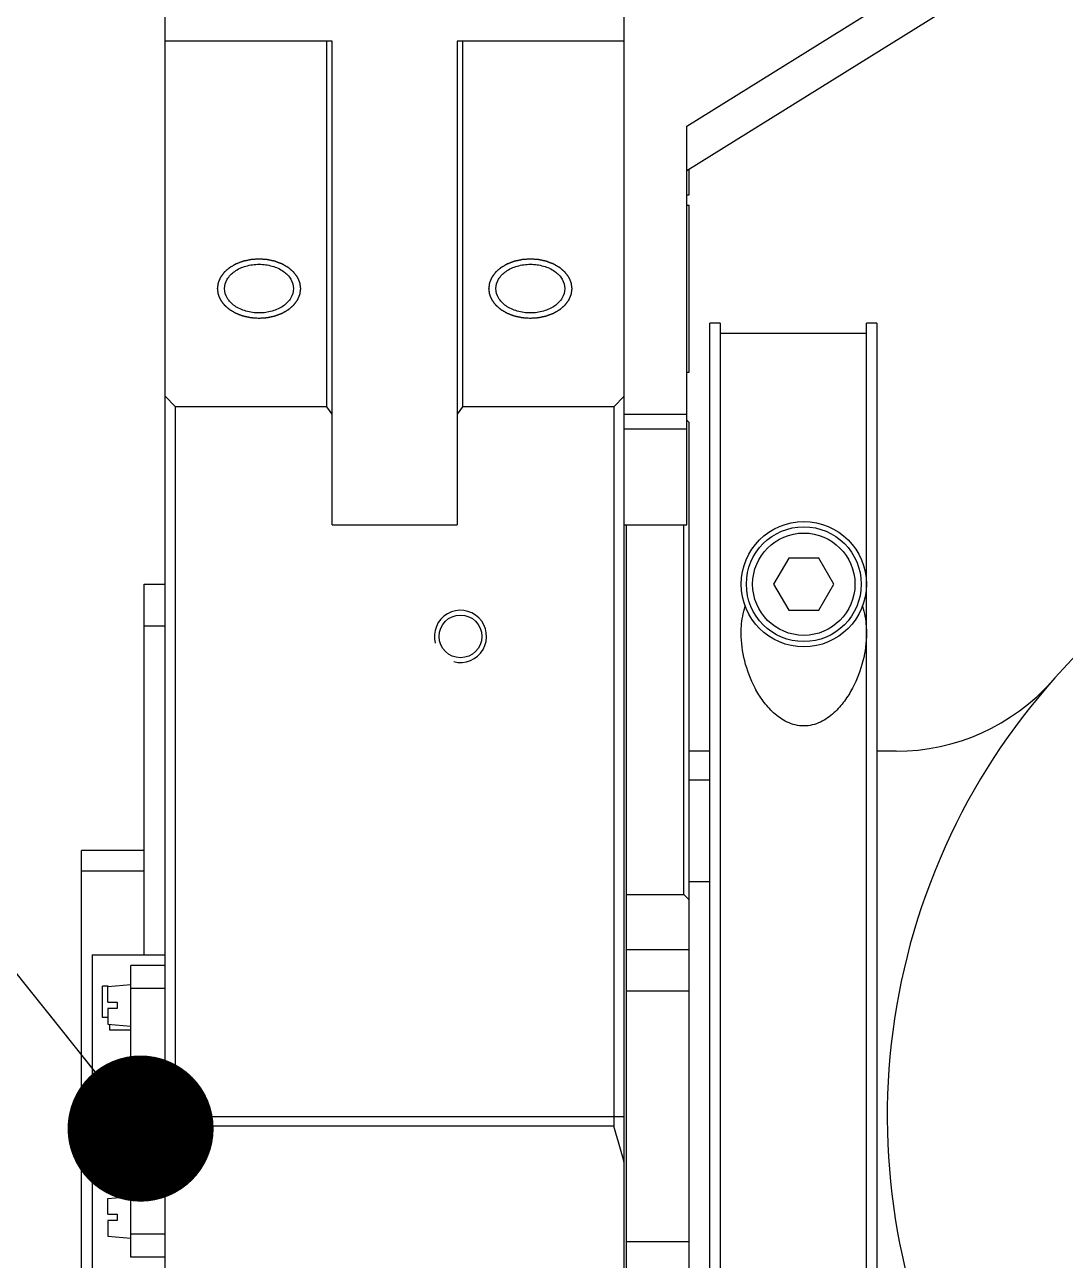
# Model space of a CAD drawing. Header units: millimetres. Extents: x 0 to 594, y 0 to 420.
# Drawn here: x 444.36 to 469.28, y 344.6 to 374.19 of the extents above; entities that cross this region are included whole.
import ezdxf

# ---------------------------------------------------------------- set-up
doc = ezdxf.new("R2010")
doc.units = ezdxf.units.MM
doc.header["$LTSCALE"] = 32.67
doc.layers.get('0').update_dxf_attribs({"linetype": 'CONTINUOUS'})
doc.layers.add('AXIS', color=7, linetype='CONTINUOUS')
doc.layers.add('NOTE', color=7, linetype='CONTINUOUS')
doc.styles.get("Standard").update_dxf_attribs({"font": 'txt', "width": 0.85})
doc.dimstyles.get("Standard").update_dxf_attribs({"dimtxt": 3.5, "dimasz": 3.5, "dimexe": 1.5, "dimexo": 1, "dimtad": 1, "dimtxsty": 'STANDARD', "dimcen": 0.09, "dimadec": 0, "dimazin": 0, "dimtol": 1, "dimtp": 0.01, "dimtm": 0.01, "dimtfac": 1, "dimtofl": 0, "dimtmove": 0, "dimatfit": 3, "dimfxl": 1, "dimtolj": 1, "dimarcsym": 0})

msp = doc.modelspace()

# ---------------------------------------------------------------- linework, layer by layer
at = {"color": 7, "linetype": 'CONTINUOUS'}
for p, q in [((447.72, 332.038), (447.72, 388.373)), ((458.72, 332.038), (458.72, 388.373)), ((460.22, 371.756), (472.012, 379.093)), ((460.22, 370.695), (472.012, 378.033)), ((451.72, 373.789), (447.72, 373.789)), ((451.595, 365.038), (451.595, 373.789)), ((451.72, 362.21), (451.72, 373.789)), ((454.72, 373.789), (454.72, 362.21)), ((458.72, 373.789), (454.72, 373.789)), ((454.845, 373.789), (454.845, 365.038)), ((460.22, 362.21), (460.22, 371.756)), ((460.27, 370.109), (460.27, 370.726)), ((460.22, 370.109), (460.27, 370.109)), ((460.22, 369.867), (460.27, 369.867)), ((460.27, 365.867), (460.27, 369.867)), ((460.77, 329.038), (460.77, 367.038)), ((461.02, 367.038), (460.77, 367.038)), ((461.02, 367.038), (461.02, 337.238)), ((464.52, 329.038), (464.52, 367.038)), ((464.77, 367.038), (464.52, 367.038)), ((464.77, 367.038), (464.77, 329.038)), ((464.52, 366.788), (461.02, 366.788)), ((460.22, 365.867), (460.27, 365.867)), ((447.72, 365.288), (447.97, 365.038)), ((458.47, 365.038), (458.72, 365.288)), ((447.97, 348.038), (447.97, 365.038)), ((451.595, 365.038), (447.97, 365.038)), ((451.72, 364.861), (451.595, 365.038)), ((454.845, 365.038), (454.72, 364.861)), ((458.47, 365.038), (454.845, 365.038)), ((458.47, 365.038), (458.47, 348.038)), ((458.72, 364.861), (460.22, 364.861)), ((460.27, 364.663), (460.22, 364.713)), ((460.27, 331.413), (460.27, 364.663)), ((458.72, 364.508), (460.22, 364.508)), ((451.72, 362.21), (454.72, 362.21)), ((458.72, 362.21), (460.22, 362.21)), ((458.77, 331.288), (458.77, 362.21)), ((460.145, 353.356), (460.145, 362.21)), ((462.659, 361.413), (462.298, 360.788)), ((463.381, 361.413), (462.659, 361.413)), ((463.742, 360.788), (463.381, 361.413)), ((447.22, 351.913), (447.22, 360.788)), ((447.22, 360.788), (447.72, 360.788)), ((462.298, 360.788), (462.659, 360.163)), ((463.381, 360.163), (463.742, 360.788)), ((462.659, 360.163), (463.381, 360.163)), ((447.22, 359.788), (447.72, 359.788)), ((460.77, 356.788), (460.27, 356.788)), ((465.23, 356.788), (464.77, 356.788)), ((445.72, 341.663), (445.72, 354.413)), ((447.22, 354.413), (445.72, 354.413)), ((447.22, 353.913), (445.72, 353.913)), ((458.77, 353.356), (460.145, 353.356)), ((460.145, 353.356), (460.27, 353.23)), ((445.97, 351.913), (445.97, 344.163)), ((445.97, 351.913), (447.72, 351.913)), ((458.77, 352.038), (460.27, 352.038)), ((446.895, 344.673), (446.895, 351.658)), ((447.72, 351.658), (446.895, 351.658)), ((446.22, 350.408), (446.22, 351.158)), ((446.352, 351.158), (446.22, 351.158)), ((446.345, 351.157), (446.895, 351.205)), ((446.345, 350.78), (446.345, 351.157)), ((447.72, 351.108), (446.895, 351.108)), ((460.27, 351.038), (458.77, 351.038)), ((446.345, 350.78), (446.57, 350.78)), ((446.57, 350.78), (446.57, 350.63)), ((446.345, 350.408), (446.22, 350.408)), ((446.345, 350.63), (446.345, 350.253)), ((446.57, 350.63), (446.345, 350.63)), ((446.345, 350.253), (446.895, 350.205)), ((446.395, 350.108), (446.395, 350.249)), ((446.895, 350.108), (446.395, 350.108)), ((447.72, 348.038), (458.72, 348.038)), ((447.97, 347.807), (447.97, 348.038)), ((458.47, 348.038), (458.47, 347.807)), ((458.47, 347.807), (447.97, 347.807)), ((446.345, 346.077), (446.895, 346.125)), ((446.345, 345.7), (446.345, 346.077)), ((446.345, 345.7), (446.57, 345.7)), ((446.57, 345.7), (446.57, 345.55)), ((446.345, 345.55), (446.345, 345.173)), ((446.57, 345.55), (446.345, 345.55)), ((446.345, 345.173), (446.895, 345.125)), ((447.72, 345.223), (446.895, 345.223)), ((460.27, 345.038), (458.77, 345.038)), ((447.72, 344.673), (446.895, 344.673))]:
    msp.add_line(p, q, dxfattribs=at)
for radius in [1.375, 1.225]:
    msp.add_circle((463.02, 360.788), radius, dxfattribs=at)
for centre, radius, start, end in [((480.77, 348.038), 15.75, 309.4412, 230.5588), ((465.23, 361.788), 5, 270, 318.4977), ((465.377, 342.385), 18.232, 162.6977, 165.5718), ((441.063, 342.385), 18.232, 14.4282, 17.3023)]:
    msp.add_arc(centre, radius, start, end, dxfattribs=at)
at = {"color": 2, "linetype": 'CONTINUOUS'}
msp.add_arc((454.795, 359.538), 0.625, 255, 195, dxfattribs=at)
for points in [[(449.97, 368.574), (449.954, 368.573), (449.929, 368.571), (449.897, 368.569), (449.873, 368.567), (449.853, 368.566), (449.836, 368.565), (449.824, 368.564), (449.812, 368.563), (449.802, 368.562), (449.794, 368.562), (449.789, 368.561), (449.785, 368.561), (449.782, 368.561), (449.779, 368.561), (449.777, 368.56), (449.776, 368.56), (449.774, 368.56), (449.772, 368.56), (449.77, 368.559), (449.767, 368.558), (449.763, 368.558), (449.758, 368.557), (449.75, 368.555), (449.741, 368.553), (449.729, 368.55), (449.717, 368.548), (449.702, 368.545), (449.682, 368.54), (449.663, 368.536), (449.647, 368.533), (449.636, 368.53), (449.624, 368.528), (449.614, 368.526), (449.606, 368.524), (449.601, 368.523), (449.598, 368.522), (449.595, 368.522), (449.592, 368.521), (449.591, 368.521), (449.59, 368.521), (449.589, 368.52), (449.588, 368.52), (449.587, 368.52), (449.586, 368.519), (449.583, 368.518), (449.581, 368.517), (449.577, 368.516), (449.573, 368.514), (449.565, 368.512), (449.556, 368.508), (449.546, 368.504), (449.535, 368.5), (449.521, 368.495), (449.503, 368.488), (449.485, 368.481), (449.47, 368.476), (449.46, 368.472), (449.449, 368.468), (449.44, 368.464), (449.433, 368.462), (449.428, 368.46), (449.425, 368.459), (449.422, 368.458), (449.42, 368.457), (449.418, 368.456), (449.417, 368.456), (449.416, 368.456), (449.416, 368.455), (449.415, 368.455), (449.414, 368.454), (449.412, 368.453), (449.409, 368.451), (449.406, 368.45), (449.402, 368.447), (449.396, 368.444), (449.388, 368.439), (449.378, 368.433), (449.368, 368.428), (449.356, 368.42), (449.34, 368.411), (449.324, 368.402), (449.311, 368.394), (449.301, 368.389), (449.292, 368.383), (449.284, 368.379), (449.277, 368.375), (449.273, 368.373), (449.27, 368.371), (449.268, 368.369), (449.266, 368.368), (449.264, 368.367), (449.263, 368.367), (449.263, 368.367), (449.262, 368.366), (449.262, 368.366), (449.261, 368.365), (449.259, 368.363), (449.257, 368.362), (449.254, 368.359), (449.251, 368.357), (449.246, 368.352), (449.24, 368.347), (449.232, 368.34), (449.224, 368.333), (449.214, 368.324), (449.201, 368.313), (449.188, 368.302), (449.178, 368.293), (449.17, 368.287), (449.162, 368.28), (449.156, 368.274), (449.151, 368.27), (449.147, 368.267), (449.145, 368.265), (449.143, 368.263), (449.141, 368.262), (449.14, 368.261), (449.139, 368.26), (449.139, 368.26), (449.139, 368.26), (449.138, 368.259), (449.137, 368.258), (449.136, 368.256), (449.135, 368.254), (449.133, 368.252), (449.13, 368.249), (449.126, 368.244), (449.122, 368.237), (449.116, 368.23), (449.11, 368.222), (449.102, 368.212), (449.093, 368.199), (449.083, 368.187), (449.075, 368.176), (449.07, 368.169), (449.064, 368.161), (449.059, 368.155), (449.055, 368.15), (449.053, 368.147), (449.051, 368.144), (449.05, 368.142), (449.048, 368.141), (449.048, 368.14), (449.047, 368.139), (449.047, 368.138), (449.046, 368.138), (449.046, 368.137), (449.046, 368.136), (449.045, 368.134), (449.044, 368.132), (449.043, 368.129), (449.041, 368.126), (449.039, 368.121), (449.036, 368.114), (449.032, 368.105), (449.029, 368.097), (449.024, 368.086), (449.018, 368.072), (449.012, 368.059), (449.007, 368.048), (449.004, 368.039), (449, 368.031), (448.997, 368.024), (448.995, 368.019), (448.993, 368.015), (448.992, 368.013), (448.991, 368.011), (448.991, 368.009), (448.99, 368.008), (448.99, 368.007), (448.99, 368.006), (448.99, 368.006), (448.989, 368.005), (448.989, 368.004), (448.989, 368.002), (448.989, 368), (448.988, 367.997), (448.988, 367.993), (448.987, 367.987), (448.986, 367.98), (448.985, 367.971), (448.983, 367.963), (448.982, 367.951), (448.98, 367.937), (448.978, 367.922), (448.976, 367.91), (448.975, 367.902), (448.974, 367.893), (448.973, 367.886), (448.972, 367.88), (448.971, 367.876), (448.971, 367.873), (448.97, 367.871), (448.97, 367.869), (448.97, 367.868), (448.97, 367.867), (448.97, 367.867), (448.97, 367.866), (448.97, 367.865), (448.97, 367.864), (448.97, 367.862), (448.971, 367.86), (448.971, 367.857), (448.972, 367.854), (448.972, 367.848), (448.973, 367.841), (448.975, 367.832), (448.976, 367.824), (448.977, 367.812), (448.979, 367.798), (448.981, 367.784), (448.983, 367.772), (448.984, 367.764), (448.985, 367.755), (448.986, 367.748), (448.987, 367.742), (448.988, 367.739), (448.988, 367.736), (448.988, 367.734), (448.989, 367.732), (448.989, 367.731), (448.989, 367.73), (448.989, 367.729), (448.989, 367.729), (448.989, 367.728), (448.99, 367.727), (448.991, 367.725), (448.992, 367.723), (448.993, 367.72), (448.994, 367.717), (448.997, 367.711), (449, 367.705), (449.003, 367.696), (449.007, 367.688), (449.011, 367.677), (449.017, 367.663), (449.023, 367.649), (449.028, 367.638), (449.031, 367.63), (449.035, 367.622), (449.038, 367.615), (449.04, 367.61), (449.042, 367.606), (449.043, 367.603), (449.044, 367.601), (449.044, 367.6), (449.045, 367.598), (449.045, 367.598), (449.045, 367.597), (449.046, 367.597), (449.046, 367.596), (449.047, 367.595), (449.048, 367.593), (449.05, 367.591), (449.052, 367.589), (449.054, 367.586), (449.058, 367.581), (449.063, 367.574), (449.068, 367.567), (449.074, 367.559), (449.082, 367.549), (449.091, 367.536), (449.101, 367.524), (449.108, 367.513), (449.114, 367.506), (449.12, 367.498), (449.125, 367.492), (449.128, 367.487), (449.131, 367.484), (449.133, 367.481), (449.134, 367.479), (449.135, 367.478), (449.136, 367.476), (449.137, 367.476), (449.137, 367.475), (449.137, 367.475), (449.138, 367.474), (449.139, 367.473), (449.141, 367.472), (449.143, 367.47), (449.145, 367.468), (449.149, 367.465), (449.154, 367.461), (449.161, 367.455), (449.168, 367.448), (449.176, 367.441), (449.187, 367.432), (449.2, 367.421), (449.213, 367.41), (449.223, 367.401), (449.231, 367.394), (449.239, 367.387), (449.246, 367.381), (449.251, 367.377), (449.254, 367.374), (449.257, 367.372), (449.259, 367.37), (449.26, 367.369), (449.262, 367.368), (449.262, 367.367), (449.263, 367.367), (449.263, 367.366), (449.264, 367.366), (449.266, 367.365), (449.267, 367.364), (449.27, 367.363), (449.273, 367.361), (449.277, 367.358), (449.283, 367.355), (449.291, 367.35), (449.3, 367.345), (449.31, 367.339), (449.322, 367.332), (449.338, 367.323), (449.354, 367.314), (449.366, 367.306), (449.376, 367.301), (449.385, 367.295), (449.393, 367.291), (449.399, 367.287), (449.403, 367.285), (449.407, 367.283), (449.409, 367.282), (449.411, 367.281), (449.412, 367.28), (449.413, 367.279), (449.414, 367.279), (449.414, 367.279), (449.415, 367.278), (449.417, 367.278), (449.419, 367.277), (449.422, 367.276), (449.425, 367.275), (449.43, 367.273), (449.437, 367.27), (449.446, 367.267), (449.457, 367.263), (449.467, 367.259), (449.482, 367.253), (449.5, 367.246), (449.517, 367.24), (449.532, 367.234), (449.543, 367.23), (449.553, 367.226), (449.562, 367.223), (449.569, 367.22), (449.574, 367.218), (449.578, 367.217), (449.58, 367.216), (449.582, 367.215), (449.584, 367.214), (449.585, 367.214), (449.586, 367.214), (449.586, 367.214), (449.587, 367.213), (449.589, 367.213), (449.591, 367.213), (449.594, 367.212), (449.598, 367.211), (449.603, 367.21), (449.611, 367.208), (449.621, 367.206), (449.632, 367.204), (449.644, 367.201), (449.659, 367.198), (449.679, 367.194), (449.698, 367.189), (449.714, 367.186), (449.726, 367.184), (449.737, 367.181), (449.747, 367.179), (449.755, 367.177), (449.76, 367.176), (449.763, 367.175), (449.766, 367.175), (449.769, 367.174), (449.771, 367.174), (449.772, 367.173), (449.774, 367.173), (449.776, 367.173), (449.778, 367.173), (449.781, 367.173), (449.786, 367.173), (449.791, 367.172), (449.799, 367.172), (449.809, 367.171), (449.822, 367.17), (449.834, 367.169), (449.85, 367.168), (449.871, 367.167), (449.896, 367.165), (449.929, 367.162), (449.953, 367.161), (449.97, 367.16)], [(449.97, 367.16), (449.986, 367.161), (450.01, 367.162), (450.043, 367.165), (450.067, 367.166), (450.087, 367.168), (450.103, 367.169), (450.116, 367.17), (450.128, 367.17), (450.138, 367.171), (450.146, 367.172), (450.151, 367.172), (450.155, 367.172), (450.158, 367.173), (450.161, 367.173), (450.163, 367.173), (450.164, 367.173), (450.166, 367.173), (450.168, 367.174), (450.17, 367.174), (450.173, 367.175), (450.177, 367.176), (450.182, 367.177), (450.189, 367.178), (450.199, 367.18), (450.211, 367.183), (450.222, 367.185), (450.238, 367.189), (450.258, 367.193), (450.277, 367.197), (450.293, 367.2), (450.304, 367.203), (450.316, 367.205), (450.326, 367.207), (450.333, 367.209), (450.338, 367.21), (450.342, 367.211), (450.345, 367.212), (450.348, 367.212), (450.349, 367.213), (450.35, 367.213), (450.351, 367.213), (450.352, 367.213), (450.353, 367.213), (450.354, 367.214), (450.356, 367.215), (450.359, 367.216), (450.363, 367.217), (450.367, 367.219), (450.374, 367.222), (450.383, 367.225), (450.394, 367.229), (450.405, 367.233), (450.419, 367.239), (450.437, 367.245), (450.455, 367.252), (450.469, 367.257), (450.48, 367.261), (450.491, 367.266), (450.5, 367.269), (450.507, 367.272), (450.512, 367.273), (450.515, 367.275), (450.518, 367.276), (450.52, 367.277), (450.522, 367.277), (450.523, 367.277), (450.523, 367.278), (450.524, 367.278), (450.525, 367.278), (450.526, 367.279), (450.528, 367.28), (450.53, 367.282), (450.534, 367.284), (450.538, 367.286), (450.544, 367.29), (450.552, 367.294), (450.562, 367.3), (450.571, 367.305), (450.584, 367.313), (450.6, 367.322), (450.616, 367.331), (450.629, 367.339), (450.639, 367.344), (450.648, 367.35), (450.656, 367.355), (450.663, 367.358), (450.667, 367.361), (450.67, 367.362), (450.672, 367.364), (450.674, 367.365), (450.676, 367.366), (450.676, 367.366), (450.677, 367.367), (450.677, 367.367), (450.678, 367.368), (450.679, 367.369), (450.681, 367.37), (450.683, 367.372), (450.685, 367.374), (450.689, 367.377), (450.694, 367.381), (450.7, 367.387), (450.708, 367.393), (450.716, 367.4), (450.726, 367.409), (450.739, 367.42), (450.752, 367.431), (450.762, 367.44), (450.77, 367.447), (450.778, 367.453), (450.784, 367.459), (450.789, 367.463), (450.792, 367.466), (450.795, 367.468), (450.797, 367.47), (450.799, 367.471), (450.8, 367.472), (450.8, 367.473), (450.801, 367.473), (450.801, 367.474), (450.802, 367.474), (450.803, 367.476), (450.804, 367.477), (450.805, 367.479), (450.807, 367.482), (450.81, 367.485), (450.813, 367.49), (450.818, 367.496), (450.824, 367.504), (450.83, 367.511), (450.837, 367.521), (450.847, 367.534), (450.857, 367.547), (450.864, 367.557), (450.87, 367.565), (450.876, 367.572), (450.881, 367.578), (450.884, 367.584), (450.887, 367.587), (450.889, 367.589), (450.89, 367.591), (450.891, 367.593), (450.892, 367.594), (450.893, 367.594), (450.893, 367.595), (450.893, 367.595), (450.894, 367.596), (450.894, 367.597), (450.895, 367.599), (450.896, 367.601), (450.897, 367.604), (450.898, 367.607), (450.901, 367.613), (450.904, 367.62), (450.907, 367.628), (450.911, 367.636), (450.916, 367.647), (450.922, 367.661), (450.928, 367.675), (450.932, 367.686), (450.936, 367.694), (450.939, 367.702), (450.942, 367.709), (450.945, 367.715), (450.946, 367.718), (450.947, 367.721), (450.948, 367.723), (450.949, 367.724), (450.95, 367.726), (450.95, 367.726), (450.95, 367.727), (450.95, 367.727), (450.95, 367.728), (450.951, 367.729), (450.951, 367.731), (450.951, 367.733), (450.951, 367.736), (450.952, 367.74), (450.953, 367.746), (450.954, 367.753), (450.955, 367.762), (450.956, 367.771), (450.958, 367.782), (450.96, 367.797), (450.962, 367.811), (450.964, 367.823), (450.965, 367.832), (450.966, 367.84), (450.967, 367.848), (450.968, 367.854), (450.969, 367.857), (450.969, 367.86), (450.969, 367.862), (450.97, 367.864), (450.97, 367.865), (450.97, 367.866), (450.97, 367.867), (450.97, 367.867), (450.97, 367.868), (450.97, 367.869), (450.969, 367.871), (450.969, 367.873), (450.969, 367.876), (450.968, 367.88), (450.967, 367.885), (450.966, 367.892), (450.965, 367.901), (450.964, 367.91), (450.962, 367.921), (450.96, 367.935), (450.958, 367.95), (450.957, 367.961), (450.956, 367.97), (450.954, 367.978), (450.953, 367.985), (450.953, 367.991), (450.952, 367.995), (450.952, 367.998), (450.951, 368), (450.951, 368.001), (450.951, 368.003), (450.951, 368.003), (450.951, 368.004), (450.951, 368.005), (450.95, 368.005), (450.95, 368.006), (450.949, 368.008), (450.948, 368.01), (450.947, 368.013), (450.946, 368.016), (450.943, 368.022), (450.94, 368.029), (450.937, 368.037), (450.933, 368.045), (450.929, 368.056), (450.923, 368.07), (450.917, 368.084), (450.912, 368.095), (450.909, 368.103), (450.905, 368.111), (450.902, 368.118), (450.9, 368.124), (450.898, 368.127), (450.897, 368.13), (450.896, 368.132), (450.895, 368.134), (450.895, 368.135), (450.895, 368.136), (450.894, 368.136), (450.894, 368.137), (450.894, 368.137), (450.893, 368.138), (450.892, 368.14), (450.89, 368.142), (450.888, 368.144), (450.886, 368.148), (450.882, 368.153), (450.877, 368.159), (450.872, 368.167), (450.866, 368.174), (450.858, 368.184), (450.849, 368.197), (450.839, 368.21), (450.831, 368.22), (450.826, 368.227), (450.82, 368.235), (450.815, 368.241), (450.811, 368.247), (450.809, 368.25), (450.807, 368.252), (450.806, 368.254), (450.804, 368.256), (450.804, 368.257), (450.803, 368.257), (450.803, 368.258), (450.802, 368.258), (450.802, 368.259), (450.801, 368.26), (450.799, 368.261), (450.797, 368.263), (450.794, 368.265), (450.791, 368.268), (450.786, 368.273), (450.779, 368.278), (450.771, 368.285), (450.763, 368.292), (450.753, 368.301), (450.74, 368.312), (450.727, 368.324), (450.716, 368.333), (450.708, 368.339), (450.701, 368.346), (450.694, 368.352), (450.689, 368.356), (450.686, 368.359), (450.683, 368.362), (450.681, 368.363), (450.679, 368.365), (450.678, 368.366), (450.677, 368.366), (450.677, 368.367), (450.676, 368.367), (450.676, 368.367), (450.674, 368.368), (450.672, 368.369), (450.67, 368.371), (450.667, 368.373), (450.663, 368.375), (450.657, 368.379), (450.649, 368.383), (450.639, 368.389), (450.63, 368.394), (450.617, 368.401), (450.602, 368.41), (450.586, 368.42), (450.573, 368.427), (450.564, 368.432), (450.554, 368.438), (450.547, 368.442), (450.54, 368.446), (450.536, 368.448), (450.533, 368.45), (450.531, 368.452), (450.529, 368.453), (450.528, 368.453), (450.527, 368.454), (450.526, 368.454), (450.525, 368.454), (450.525, 368.455), (450.523, 368.455), (450.521, 368.456), (450.518, 368.457), (450.515, 368.459), (450.51, 368.46), (450.503, 368.463), (450.494, 368.466), (450.483, 368.471), (450.472, 368.475), (450.458, 368.48), (450.44, 368.487), (450.422, 368.494), (450.408, 368.499), (450.397, 368.503), (450.386, 368.507), (450.377, 368.511), (450.37, 368.513), (450.366, 368.515), (450.362, 368.516), (450.36, 368.517), (450.357, 368.518), (450.356, 368.519), (450.355, 368.519), (450.354, 368.519), (450.353, 368.52), (450.352, 368.52), (450.351, 368.52), (450.348, 368.521), (450.345, 368.521), (450.342, 368.522), (450.337, 368.523), (450.329, 368.525), (450.319, 368.527), (450.308, 368.53), (450.296, 368.532), (450.28, 368.535), (450.261, 368.54), (450.241, 368.544), (450.226, 368.547), (450.214, 368.55), (450.203, 368.552), (450.193, 368.554), (450.185, 368.556), (450.18, 368.557), (450.176, 368.558), (450.173, 368.559), (450.171, 368.559), (450.169, 368.559), (450.168, 368.56), (450.166, 368.56), (450.164, 368.56), (450.161, 368.56), (450.158, 368.56), (450.154, 368.561), (450.149, 368.561), (450.141, 368.562), (450.13, 368.562), (450.118, 368.563), (450.106, 368.564), (450.089, 368.565), (450.069, 368.567), (450.044, 368.569), (450.011, 368.571), (449.986, 368.573), (449.97, 368.574)], [(456.47, 368.574), (456.454, 368.573), (456.429, 368.571), (456.397, 368.569), (456.373, 368.567), (456.353, 368.566), (456.336, 368.565), (456.324, 368.564), (456.312, 368.563), (456.302, 368.562), (456.294, 368.562), (456.289, 368.561), (456.285, 368.561), (456.282, 368.561), (456.279, 368.561), (456.277, 368.56), (456.276, 368.56), (456.274, 368.56), (456.272, 368.56), (456.27, 368.559), (456.267, 368.558), (456.263, 368.558), (456.258, 368.557), (456.25, 368.555), (456.241, 368.553), (456.229, 368.55), (456.217, 368.548), (456.202, 368.545), (456.182, 368.54), (456.163, 368.536), (456.147, 368.533), (456.136, 368.53), (456.124, 368.528), (456.114, 368.526), (456.106, 368.524), (456.101, 368.523), (456.098, 368.522), (456.095, 368.522), (456.092, 368.521), (456.091, 368.521), (456.09, 368.521), (456.089, 368.52), (456.088, 368.52), (456.087, 368.52), (456.086, 368.519), (456.083, 368.518), (456.081, 368.517), (456.077, 368.516), (456.073, 368.514), (456.065, 368.512), (456.056, 368.508), (456.046, 368.504), (456.035, 368.5), (456.021, 368.495), (456.003, 368.488), (455.985, 368.481), (455.97, 368.476), (455.96, 368.472), (455.949, 368.468), (455.94, 368.464), (455.933, 368.462), (455.928, 368.46), (455.925, 368.459), (455.922, 368.458), (455.92, 368.457), (455.918, 368.456), (455.917, 368.456), (455.916, 368.456), (455.916, 368.455), (455.915, 368.455), (455.914, 368.454), (455.912, 368.453), (455.909, 368.451), (455.906, 368.45), (455.902, 368.447), (455.896, 368.444), (455.888, 368.439), (455.878, 368.433), (455.868, 368.428), (455.856, 368.42), (455.84, 368.411), (455.824, 368.402), (455.811, 368.394), (455.801, 368.389), (455.792, 368.383), (455.784, 368.379), (455.777, 368.375), (455.773, 368.373), (455.77, 368.371), (455.768, 368.369), (455.766, 368.368), (455.764, 368.367), (455.763, 368.367), (455.763, 368.367), (455.762, 368.366), (455.762, 368.366), (455.761, 368.365), (455.759, 368.363), (455.757, 368.362), (455.754, 368.359), (455.751, 368.357), (455.746, 368.352), (455.74, 368.347), (455.732, 368.34), (455.724, 368.333), (455.714, 368.324), (455.701, 368.313), (455.688, 368.302), (455.678, 368.293), (455.67, 368.287), (455.662, 368.28), (455.656, 368.274), (455.651, 368.27), (455.647, 368.267), (455.645, 368.265), (455.643, 368.263), (455.641, 368.262), (455.64, 368.261), (455.639, 368.26), (455.639, 368.26), (455.639, 368.26), (455.638, 368.259), (455.637, 368.258), (455.636, 368.256), (455.635, 368.254), (455.633, 368.252), (455.63, 368.249), (455.626, 368.244), (455.622, 368.237), (455.616, 368.23), (455.61, 368.222), (455.602, 368.212), (455.593, 368.199), (455.583, 368.187), (455.575, 368.176), (455.57, 368.169), (455.564, 368.161), (455.559, 368.155), (455.555, 368.15), (455.553, 368.147), (455.551, 368.144), (455.55, 368.142), (455.548, 368.141), (455.548, 368.14), (455.547, 368.139), (455.547, 368.138), (455.546, 368.138), (455.546, 368.137), (455.546, 368.136), (455.545, 368.134), (455.544, 368.132), (455.543, 368.129), (455.541, 368.126), (455.539, 368.121), (455.536, 368.114), (455.532, 368.105), (455.529, 368.097), (455.524, 368.086), (455.518, 368.072), (455.512, 368.059), (455.507, 368.048), (455.504, 368.039), (455.5, 368.031), (455.497, 368.024), (455.495, 368.019), (455.493, 368.015), (455.492, 368.013), (455.491, 368.011), (455.491, 368.009), (455.49, 368.008), (455.49, 368.007), (455.49, 368.006), (455.49, 368.006), (455.489, 368.005), (455.489, 368.004), (455.489, 368.002), (455.489, 368), (455.488, 367.997), (455.488, 367.993), (455.487, 367.987), (455.486, 367.98), (455.485, 367.971), (455.483, 367.963), (455.482, 367.951), (455.48, 367.937), (455.478, 367.922), (455.476, 367.91), (455.475, 367.902), (455.474, 367.893), (455.473, 367.886), (455.472, 367.88), (455.471, 367.876), (455.471, 367.873), (455.47, 367.871), (455.47, 367.869), (455.47, 367.868), (455.47, 367.867), (455.47, 367.867), (455.47, 367.866), (455.47, 367.865), (455.47, 367.864), (455.47, 367.862), (455.471, 367.86), (455.471, 367.857), (455.472, 367.854), (455.472, 367.848), (455.473, 367.841), (455.475, 367.832), (455.476, 367.824), (455.477, 367.812), (455.479, 367.798), (455.481, 367.784), (455.483, 367.772), (455.484, 367.764), (455.485, 367.755), (455.486, 367.748), (455.487, 367.742), (455.488, 367.739), (455.488, 367.736), (455.488, 367.734), (455.489, 367.732), (455.489, 367.731), (455.489, 367.73), (455.489, 367.729), (455.489, 367.729), (455.489, 367.728), (455.49, 367.727), (455.491, 367.725), (455.492, 367.723), (455.493, 367.72), (455.494, 367.717), (455.497, 367.711), (455.5, 367.705), (455.503, 367.696), (455.507, 367.688), (455.511, 367.677), (455.517, 367.663), (455.523, 367.649), (455.528, 367.638), (455.531, 367.63), (455.535, 367.622), (455.538, 367.615), (455.54, 367.61), (455.542, 367.606), (455.543, 367.603), (455.544, 367.601), (455.544, 367.6), (455.545, 367.598), (455.545, 367.598), (455.545, 367.597), (455.546, 367.597), (455.546, 367.596), (455.547, 367.595), (455.548, 367.593), (455.55, 367.591), (455.552, 367.589), (455.554, 367.586), (455.558, 367.581), (455.563, 367.574), (455.568, 367.567), (455.574, 367.559), (455.582, 367.549), (455.591, 367.536), (455.601, 367.524), (455.608, 367.513), (455.614, 367.506), (455.62, 367.498), (455.625, 367.492), (455.628, 367.487), (455.631, 367.484), (455.633, 367.481), (455.634, 367.479), (455.635, 367.478), (455.636, 367.476), (455.637, 367.476), (455.637, 367.475), (455.637, 367.475), (455.638, 367.474), (455.639, 367.473), (455.641, 367.472), (455.643, 367.47), (455.645, 367.468), (455.649, 367.465), (455.654, 367.461), (455.661, 367.455), (455.668, 367.448), (455.676, 367.441), (455.687, 367.432), (455.7, 367.421), (455.713, 367.41), (455.723, 367.401), (455.731, 367.394), (455.739, 367.387), (455.746, 367.381), (455.751, 367.377), (455.754, 367.374), (455.757, 367.372), (455.759, 367.37), (455.76, 367.369), (455.762, 367.368), (455.762, 367.367), (455.763, 367.367), (455.763, 367.366), (455.764, 367.366), (455.766, 367.365), (455.767, 367.364), (455.77, 367.363), (455.773, 367.361), (455.777, 367.358), (455.783, 367.355), (455.791, 367.35), (455.8, 367.345), (455.81, 367.339), (455.822, 367.332), (455.838, 367.323), (455.854, 367.314), (455.866, 367.306), (455.876, 367.301), (455.885, 367.295), (455.893, 367.291), (455.899, 367.287), (455.903, 367.285), (455.907, 367.283), (455.909, 367.282), (455.911, 367.281), (455.912, 367.28), (455.913, 367.279), (455.914, 367.279), (455.914, 367.279), (455.915, 367.278), (455.917, 367.278), (455.919, 367.277), (455.922, 367.276), (455.925, 367.275), (455.93, 367.273), (455.937, 367.27), (455.946, 367.267), (455.957, 367.263), (455.967, 367.259), (455.982, 367.253), (456, 367.246), (456.017, 367.24), (456.032, 367.234), (456.043, 367.23), (456.053, 367.226), (456.062, 367.223), (456.069, 367.22), (456.074, 367.218), (456.078, 367.217), (456.08, 367.216), (456.082, 367.215), (456.084, 367.214), (456.085, 367.214), (456.086, 367.214), (456.086, 367.214), (456.087, 367.213), (456.089, 367.213), (456.091, 367.213), (456.094, 367.212), (456.098, 367.211), (456.103, 367.21), (456.111, 367.208), (456.121, 367.206), (456.132, 367.204), (456.144, 367.201), (456.159, 367.198), (456.179, 367.194), (456.198, 367.189), (456.214, 367.186), (456.226, 367.184), (456.237, 367.181), (456.247, 367.179), (456.255, 367.177), (456.26, 367.176), (456.263, 367.175), (456.266, 367.175), (456.269, 367.174), (456.271, 367.174), (456.272, 367.173), (456.274, 367.173), (456.276, 367.173), (456.278, 367.173), (456.281, 367.173), (456.286, 367.173), (456.291, 367.172), (456.299, 367.172), (456.309, 367.171), (456.322, 367.17), (456.334, 367.169), (456.35, 367.168), (456.371, 367.167), (456.396, 367.165), (456.429, 367.162), (456.453, 367.161), (456.47, 367.16)], [(456.47, 367.16), (456.486, 367.161), (456.51, 367.162), (456.543, 367.165), (456.567, 367.166), (456.587, 367.168), (456.603, 367.169), (456.616, 367.17), (456.628, 367.17), (456.638, 367.171), (456.646, 367.172), (456.651, 367.172), (456.655, 367.172), (456.658, 367.173), (456.661, 367.173), (456.663, 367.173), (456.664, 367.173), (456.666, 367.173), (456.668, 367.174), (456.67, 367.174), (456.673, 367.175), (456.677, 367.176), (456.682, 367.177), (456.689, 367.178), (456.699, 367.18), (456.711, 367.183), (456.722, 367.185), (456.738, 367.189), (456.758, 367.193), (456.777, 367.197), (456.793, 367.2), (456.804, 367.203), (456.816, 367.205), (456.826, 367.207), (456.833, 367.209), (456.838, 367.21), (456.842, 367.211), (456.845, 367.212), (456.848, 367.212), (456.849, 367.213), (456.85, 367.213), (456.851, 367.213), (456.852, 367.213), (456.853, 367.213), (456.854, 367.214), (456.856, 367.215), (456.859, 367.216), (456.863, 367.217), (456.867, 367.219), (456.874, 367.222), (456.883, 367.225), (456.894, 367.229), (456.905, 367.233), (456.919, 367.239), (456.937, 367.245), (456.955, 367.252), (456.969, 367.257), (456.98, 367.261), (456.991, 367.266), (457, 367.269), (457.007, 367.272), (457.012, 367.273), (457.015, 367.275), (457.018, 367.276), (457.02, 367.277), (457.022, 367.277), (457.023, 367.277), (457.023, 367.278), (457.024, 367.278), (457.025, 367.278), (457.026, 367.279), (457.028, 367.28), (457.03, 367.282), (457.034, 367.284), (457.038, 367.286), (457.044, 367.29), (457.052, 367.294), (457.062, 367.3), (457.071, 367.305), (457.084, 367.313), (457.1, 367.322), (457.116, 367.331), (457.129, 367.339), (457.139, 367.344), (457.148, 367.35), (457.156, 367.355), (457.163, 367.358), (457.167, 367.361), (457.17, 367.362), (457.172, 367.364), (457.174, 367.365), (457.176, 367.366), (457.176, 367.366), (457.177, 367.367), (457.177, 367.367), (457.178, 367.368), (457.179, 367.369), (457.181, 367.37), (457.183, 367.372), (457.185, 367.374), (457.189, 367.377), (457.194, 367.381), (457.2, 367.387), (457.208, 367.393), (457.216, 367.4), (457.226, 367.409), (457.239, 367.42), (457.252, 367.431), (457.262, 367.44), (457.27, 367.447), (457.278, 367.453), (457.284, 367.459), (457.289, 367.463), (457.292, 367.466), (457.295, 367.468), (457.297, 367.47), (457.299, 367.471), (457.3, 367.472), (457.3, 367.473), (457.301, 367.473), (457.301, 367.474), (457.302, 367.474), (457.303, 367.476), (457.304, 367.477), (457.305, 367.479), (457.307, 367.482), (457.31, 367.485), (457.313, 367.49), (457.318, 367.496), (457.324, 367.504), (457.33, 367.511), (457.337, 367.521), (457.347, 367.534), (457.357, 367.547), (457.364, 367.557), (457.37, 367.565), (457.376, 367.572), (457.381, 367.578), (457.384, 367.584), (457.387, 367.587), (457.389, 367.589), (457.39, 367.591), (457.391, 367.593), (457.392, 367.594), (457.393, 367.594), (457.393, 367.595), (457.393, 367.595), (457.394, 367.596), (457.394, 367.597), (457.395, 367.599), (457.396, 367.601), (457.397, 367.604), (457.398, 367.607), (457.401, 367.613), (457.404, 367.62), (457.407, 367.628), (457.411, 367.636), (457.416, 367.647), (457.422, 367.661), (457.428, 367.675), (457.432, 367.686), (457.436, 367.694), (457.439, 367.702), (457.442, 367.709), (457.445, 367.715), (457.446, 367.718), (457.447, 367.721), (457.448, 367.723), (457.449, 367.724), (457.45, 367.726), (457.45, 367.726), (457.45, 367.727), (457.45, 367.727), (457.45, 367.728), (457.451, 367.729), (457.451, 367.731), (457.451, 367.733), (457.451, 367.736), (457.452, 367.74), (457.453, 367.746), (457.454, 367.753), (457.455, 367.762), (457.456, 367.771), (457.458, 367.782), (457.46, 367.797), (457.462, 367.811), (457.464, 367.823), (457.465, 367.832), (457.466, 367.84), (457.467, 367.848), (457.468, 367.854), (457.469, 367.857), (457.469, 367.86), (457.469, 367.862), (457.47, 367.864), (457.47, 367.865), (457.47, 367.866), (457.47, 367.867), (457.47, 367.867), (457.47, 367.868), (457.47, 367.869), (457.469, 367.871), (457.469, 367.873), (457.469, 367.876), (457.468, 367.88), (457.467, 367.885), (457.466, 367.892), (457.465, 367.901), (457.464, 367.91), (457.462, 367.921), (457.46, 367.935), (457.458, 367.95), (457.457, 367.961), (457.456, 367.97), (457.454, 367.978), (457.453, 367.985), (457.453, 367.991), (457.452, 367.995), (457.452, 367.998), (457.451, 368), (457.451, 368.001), (457.451, 368.003), (457.451, 368.003), (457.451, 368.004), (457.451, 368.005), (457.45, 368.005), (457.45, 368.006), (457.449, 368.008), (457.448, 368.01), (457.447, 368.013), (457.446, 368.016), (457.443, 368.022), (457.44, 368.029), (457.437, 368.037), (457.433, 368.045), (457.429, 368.056), (457.423, 368.07), (457.417, 368.084), (457.412, 368.095), (457.409, 368.103), (457.405, 368.111), (457.402, 368.118), (457.4, 368.124), (457.398, 368.127), (457.397, 368.13), (457.396, 368.132), (457.395, 368.134), (457.395, 368.135), (457.395, 368.136), (457.394, 368.136), (457.394, 368.137), (457.394, 368.137), (457.393, 368.138), (457.392, 368.14), (457.39, 368.142), (457.388, 368.144), (457.386, 368.148), (457.382, 368.153), (457.377, 368.159), (457.372, 368.167), (457.366, 368.174), (457.358, 368.184), (457.349, 368.197), (457.339, 368.21), (457.331, 368.22), (457.326, 368.227), (457.32, 368.235), (457.315, 368.241), (457.311, 368.247), (457.309, 368.25), (457.307, 368.252), (457.306, 368.254), (457.304, 368.256), (457.304, 368.257), (457.303, 368.257), (457.303, 368.258), (457.302, 368.258), (457.302, 368.259), (457.301, 368.26), (457.299, 368.261), (457.297, 368.263), (457.294, 368.265), (457.291, 368.268), (457.286, 368.273), (457.279, 368.278), (457.271, 368.285), (457.263, 368.292), (457.253, 368.301), (457.24, 368.312), (457.227, 368.324), (457.216, 368.333), (457.208, 368.339), (457.201, 368.346), (457.194, 368.352), (457.189, 368.356), (457.186, 368.359), (457.183, 368.362), (457.181, 368.363), (457.179, 368.365), (457.178, 368.366), (457.177, 368.366), (457.177, 368.367), (457.176, 368.367), (457.176, 368.367), (457.174, 368.368), (457.172, 368.369), (457.17, 368.371), (457.167, 368.373), (457.163, 368.375), (457.157, 368.379), (457.149, 368.383), (457.139, 368.389), (457.13, 368.394), (457.117, 368.401), (457.102, 368.41), (457.086, 368.42), (457.073, 368.427), (457.064, 368.432), (457.054, 368.438), (457.047, 368.442), (457.04, 368.446), (457.036, 368.448), (457.033, 368.45), (457.031, 368.452), (457.029, 368.453), (457.028, 368.453), (457.027, 368.454), (457.026, 368.454), (457.025, 368.454), (457.025, 368.455), (457.023, 368.455), (457.021, 368.456), (457.018, 368.457), (457.015, 368.459), (457.01, 368.46), (457.003, 368.463), (456.994, 368.466), (456.983, 368.471), (456.972, 368.475), (456.958, 368.48), (456.94, 368.487), (456.922, 368.494), (456.908, 368.499), (456.897, 368.503), (456.886, 368.507), (456.877, 368.511), (456.87, 368.513), (456.866, 368.515), (456.862, 368.516), (456.86, 368.517), (456.857, 368.518), (456.856, 368.519), (456.855, 368.519), (456.854, 368.519), (456.853, 368.52), (456.852, 368.52), (456.851, 368.52), (456.848, 368.521), (456.845, 368.521), (456.842, 368.522), (456.837, 368.523), (456.829, 368.525), (456.819, 368.527), (456.808, 368.53), (456.796, 368.532), (456.78, 368.535), (456.761, 368.54), (456.741, 368.544), (456.726, 368.547), (456.714, 368.55), (456.703, 368.552), (456.693, 368.554), (456.685, 368.556), (456.68, 368.557), (456.676, 368.558), (456.673, 368.559), (456.671, 368.559), (456.669, 368.559), (456.668, 368.56), (456.666, 368.56), (456.664, 368.56), (456.661, 368.56), (456.658, 368.56), (456.654, 368.561), (456.649, 368.561), (456.641, 368.562), (456.63, 368.562), (456.618, 368.563), (456.606, 368.564), (456.589, 368.565), (456.569, 368.567), (456.544, 368.569), (456.511, 368.571), (456.486, 368.573), (456.47, 368.574)]]:
    msp.add_open_spline(points, degree=3, knots=[0, 0, 0, 0, 0.015625, 0.023438, 0.03125, 0.039062, 0.042969, 0.046875, 0.050781, 0.054688, 0.056641, 0.058594, 0.05957, 0.060547, 0.061523, 0.062012, 0.0625, 0.062988, 0.063477, 0.064453, 0.06543, 0.066406, 0.068359, 0.070312, 0.074219, 0.078125, 0.082031, 0.085938, 0.09375, 0.101562, 0.105469, 0.109375, 0.113281, 0.117188, 0.119141, 0.121094, 0.12207, 0.123047, 0.124023, 0.124512, 0.124756, 0.125, 0.125244, 0.125488, 0.125977, 0.126953, 0.12793, 0.128906, 0.130859, 0.132812, 0.136719, 0.140625, 0.144531, 0.148438, 0.15625, 0.164062, 0.167969, 0.171875, 0.175781, 0.179688, 0.181641, 0.183594, 0.18457, 0.185547, 0.186523, 0.187012, 0.187256, 0.1875, 0.187744, 0.187988, 0.188477, 0.189453, 0.19043, 0.191406, 0.193359, 0.195312, 0.199219, 0.203125, 0.207031, 0.210938, 0.21875, 0.226562, 0.230469, 0.234375, 0.238281, 0.242188, 0.244141, 0.246094, 0.24707, 0.248047, 0.249023, 0.249512, 0.249756, 0.25, 0.250244, 0.250488, 0.250977, 0.251953, 0.25293, 0.253906, 0.255859, 0.257812, 0.261719, 0.265625, 0.269531, 0.273438, 0.28125, 0.289062, 0.292969, 0.296875, 0.300781, 0.304688, 0.306641, 0.308594, 0.30957, 0.310547, 0.311523, 0.312012, 0.312256, 0.3125, 0.312744, 0.312988, 0.313477, 0.314453, 0.31543, 0.316406, 0.318359, 0.320312, 0.324219, 0.328125, 0.332031, 0.335938, 0.34375, 0.351562, 0.355469, 0.359375, 0.363281, 0.367188, 0.369141, 0.371094, 0.37207, 0.373047, 0.374023, 0.374512, 0.374756, 0.375, 0.375244, 0.375488, 0.375977, 0.376953, 0.37793, 0.378906, 0.380859, 0.382812, 0.386719, 0.390625, 0.394531, 0.398438, 0.40625, 0.414062, 0.417969, 0.421875, 0.425781, 0.429688, 0.431641, 0.433594, 0.43457, 0.435547, 0.436523, 0.437012, 0.437256, 0.4375, 0.437744, 0.437988, 0.438477, 0.439453, 0.44043, 0.441406, 0.443359, 0.445312, 0.449219, 0.453125, 0.457031, 0.460938, 0.46875, 0.476562, 0.480469, 0.484375, 0.488281, 0.492188, 0.494141, 0.496094, 0.49707, 0.498047, 0.499023, 0.499512, 0.499756, 0.5, 0.500244, 0.500488, 0.500977, 0.501953, 0.50293, 0.503906, 0.505859, 0.507812, 0.511719, 0.515625, 0.519531, 0.523438, 0.53125, 0.539062, 0.542969, 0.546875, 0.550781, 0.554688, 0.556641, 0.558594, 0.55957, 0.560547, 0.561523, 0.562012, 0.562256, 0.5625, 0.562744, 0.562988, 0.563477, 0.564453, 0.56543, 0.566406, 0.568359, 0.570312, 0.574219, 0.578125, 0.582031, 0.585938, 0.59375, 0.601562, 0.605469, 0.609375, 0.613281, 0.617188, 0.619141, 0.621094, 0.62207, 0.623047, 0.624023, 0.624512, 0.624756, 0.625, 0.625244, 0.625488, 0.625977, 0.626953, 0.62793, 0.628906, 0.630859, 0.632812, 0.636719, 0.640625, 0.644531, 0.648438, 0.65625, 0.664062, 0.667969, 0.671875, 0.675781, 0.679688, 0.681641, 0.683594, 0.68457, 0.685547, 0.686523, 0.687012, 0.687256, 0.6875, 0.687744, 0.687988, 0.688477, 0.689453, 0.69043, 0.691406, 0.693359, 0.695312, 0.699219, 0.703125, 0.707031, 0.710938, 0.71875, 0.726562, 0.730469, 0.734375, 0.738281, 0.742188, 0.744141, 0.746094, 0.74707, 0.748047, 0.749023, 0.749512, 0.749756, 0.75, 0.750244, 0.750488, 0.750977, 0.751953, 0.75293, 0.753906, 0.755859, 0.757812, 0.761719, 0.765625, 0.769531, 0.773438, 0.78125, 0.789062, 0.792969, 0.796875, 0.800781, 0.804688, 0.806641, 0.808594, 0.80957, 0.810547, 0.811523, 0.812012, 0.812256, 0.8125, 0.812744, 0.812988, 0.813477, 0.814453, 0.81543, 0.816406, 0.818359, 0.820312, 0.824219, 0.828125, 0.832031, 0.835938, 0.84375, 0.851562, 0.855469, 0.859375, 0.863281, 0.867188, 0.869141, 0.871094, 0.87207, 0.873047, 0.874023, 0.874512, 0.874756, 0.875, 0.875244, 0.875488, 0.875977, 0.876953, 0.87793, 0.878906, 0.880859, 0.882812, 0.886719, 0.890625, 0.894531, 0.898438, 0.90625, 0.914062, 0.917969, 0.921875, 0.925781, 0.929688, 0.931641, 0.933594, 0.93457, 0.935547, 0.936523, 0.937012, 0.9375, 0.937988, 0.938477, 0.939453, 0.94043, 0.941406, 0.943359, 0.945312, 0.949219, 0.953125, 0.957031, 0.960938, 0.96875, 0.976562, 0.984375, 1, 1, 1, 1], dxfattribs=at)
at = {"layer": 'AXIS', "color": 7, "linetype": 'CONTINUOUS'}
for p, q in [((460.77, 356.093), (460.27, 356.093)), ((460.77, 353.656), (460.27, 353.656))]:
    msp.add_line(p, q, dxfattribs=at)
for centre, radius in [((463.02, 360.788), 1.5), ((454.795, 359.538), 0.512)]:
    msp.add_circle(centre, radius, dxfattribs=at)
for points, knots in [([(449.145, 367.867), (449.145, 367.944), (449.195, 368.11), (449.387, 368.3), (449.657, 368.422), (449.864, 368.45), (449.97, 368.45)], [0, 0, 0, 0, 0.209467, 0.444667, 0.711993, 1, 1, 1, 1]), ([(449.97, 368.45), (450.076, 368.45), (450.282, 368.422), (450.552, 368.3), (450.745, 368.11), (450.795, 367.944), (450.795, 367.867)], [0, 0, 0, 0, 0.288007, 0.555333, 0.790533, 1, 1, 1, 1]), ([(455.645, 367.867), (455.645, 367.944), (455.695, 368.11), (455.887, 368.3), (456.157, 368.422), (456.364, 368.45), (456.47, 368.45)], [0, 0, 0, 0, 0.209467, 0.444667, 0.711993, 1, 1, 1, 1]), ([(456.47, 368.45), (456.576, 368.45), (456.782, 368.422), (457.052, 368.3), (457.245, 368.11), (457.295, 367.944), (457.295, 367.867)], [0, 0, 0, 0, 0.288007, 0.555333, 0.790533, 1, 1, 1, 1]), ([(449.97, 367.283), (449.864, 367.283), (449.657, 367.311), (449.387, 367.433), (449.195, 367.623), (449.145, 367.789), (449.145, 367.867)], [0, 0, 0, 0, 0.288007, 0.555333, 0.790533, 1, 1, 1, 1]), ([(450.795, 367.867), (450.795, 367.789), (450.745, 367.623), (450.552, 367.433), (450.282, 367.311), (450.076, 367.283), (449.97, 367.283)], [0, 0, 0, 0, 0.209467, 0.444667, 0.711993, 1, 1, 1, 1]), ([(456.47, 367.283), (456.364, 367.283), (456.157, 367.311), (455.887, 367.433), (455.695, 367.623), (455.645, 367.789), (455.645, 367.867)], [0, 0, 0, 0, 0.288007, 0.555333, 0.790533, 1, 1, 1, 1]), ([(457.295, 367.867), (457.295, 367.789), (457.245, 367.623), (457.052, 367.433), (456.782, 367.311), (456.576, 367.283), (456.47, 367.283)], [0, 0, 0, 0, 0.209467, 0.444667, 0.711993, 1, 1, 1, 1]), ([(461.52, 359.614), (461.52, 359.669), (461.527, 359.887), (461.566, 360.104), (461.616, 360.259)], [0, 0, 0, 0, 0.252276, 1, 1, 1, 1]), ([(464.423, 360.259), (464.474, 360.104), (464.513, 359.887), (464.52, 359.669), (464.52, 359.614)], [0, 0, 0, 0, 0.747726, 1, 1, 1, 1]), ([(464.52, 359.614), (464.52, 359.392), (464.458, 358.936), (464.252, 358.391), (463.999, 357.981), (463.749, 357.694), (463.426, 357.46), (463.02, 357.358), (462.614, 357.461), (462.29, 357.694), (462.04, 357.981), (461.787, 358.391), (461.582, 358.936), (461.52, 359.392), (461.52, 359.614)], [0, 0, 0, 0, 0.114448, 0.234566, 0.297294, 0.362148, 0.429719, 0.500004, 0.570303, 0.637863, 0.702714, 0.765439, 0.885554, 1, 1, 1, 1])]:
    msp.add_open_spline(points, degree=3, knots=knots, dxfattribs=at)

# ---------------------------------------------------------------- leaders
at = {"layer": 'NOTE', "color": 2, "linetype": 'CONTINUOUS'}
msp.add_leader([(447.133, 347.751), (437.593, 359.677), (431.593, 359.677)], dimstyle='STANDARD', override={"dimtad": 0, "dimldrblk": 'DOT'}, dxfattribs=at)

doc.saveas('drawing.dxf')
